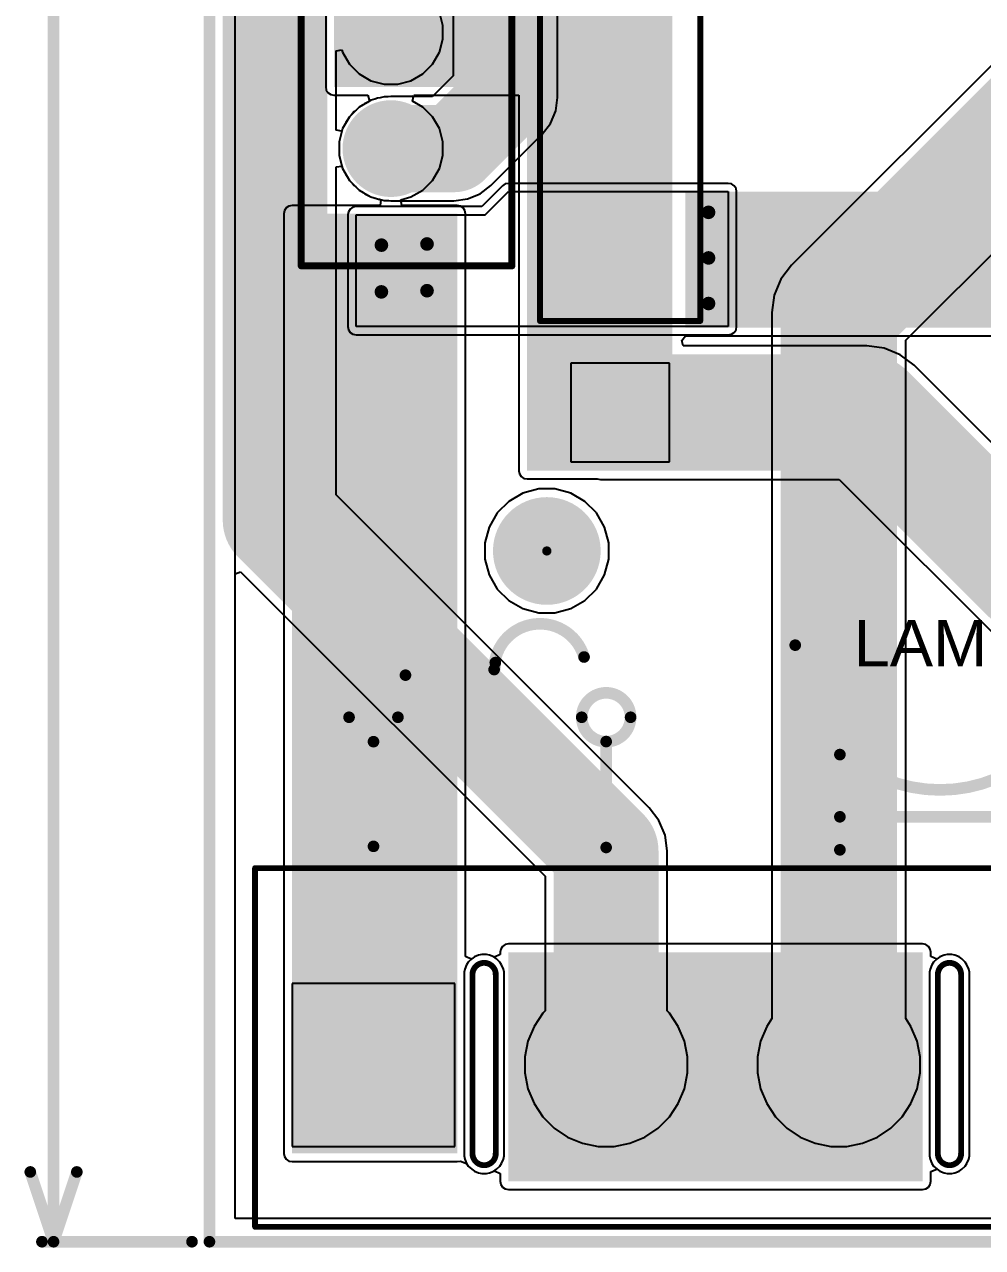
# Model space of a CAD drawing. Header units: millimetres. Extents: x -0.16 to 4.85, y -0.01 to 3.83.
# Drawn here: x -0.159 to 0.665, y -0.005 to 1.047 of the extents above; entities that cross this region are included whole.
import ezdxf

# ---------------------------------------------------------------- set-up
doc = ezdxf.new("R2010")
doc.units = ezdxf.units.MM
doc.header["$MEASUREMENT"] = 0
for name, color, linetype in [('BottomLayer', 5, 'Continuous'), ('BottomSolder', 6, 'Continuous'), ('Mechanical1', 6, 'Continuous'), ('Mechanical2', 216, 'Continuous'), ('MultiLayer', 9, 'Continuous'), ('PadHoleLayer', 156, 'Continuous'), ('TopLayer', 1, 'Continuous'), ('TopOverlay', 2, 'Continuous'), ('TopSolder', 216, 'Continuous'), ('ViaHoleLayer', 16, 'Continuous')]:
    doc.layers.add(name, color=color, linetype=linetype)
doc.styles.add('Arial', font='arial.ttf', dxfattribs={"height": 0.2})

# ---------------------------------------------------------------- blocks, each defined once
blk = doc.blocks.new('TH390R_23')
at = {"layer": 'BottomLayer'}
blk.add_hatch(color=5, dxfattribs=at).paths.add_polyline_path([(-0.2913, 0.0354), (-0.2205, 0.0354), (-0.2205, -0.0354), (-0.2913, -0.0354)])
h = blk.add_hatch(color=5, dxfattribs=at)
edge = h.paths.add_edge_path()
edge.add_arc((0.2559, 0), 0.0354, 0, 360)
at = {"layer": 'BottomSolder'}
blk.add_hatch(color=6, dxfattribs=at).paths.add_polyline_path([(-0.2953, 0.0394), (-0.2165, 0.0394), (-0.2165, -0.0394), (-0.2953, -0.0394)])
h = blk.add_hatch(color=6, dxfattribs=at)
edge = h.paths.add_edge_path()
edge.add_arc((0.2559, 0), 0.0394, 0, 360)
at = {"layer": 'MultiLayer'}
blk.add_hatch(color=9, dxfattribs=at).paths.add_polyline_path([(-0.2913, 0.0354), (-0.2205, 0.0354), (-0.2205, -0.0354), (-0.2913, -0.0354)])
h = blk.add_hatch(color=9, dxfattribs=at)
edge = h.paths.add_edge_path()
edge.add_arc((0.2559, 0), 0.0354, 0, 360)
at = {"layer": 'PadHoleLayer'}
h = blk.add_hatch(color=156, dxfattribs=at)
edge = h.paths.add_edge_path()
edge.add_arc((-0.2559, 0), 0.0181, 0, 360)
h = blk.add_hatch(color=156, dxfattribs=at)
edge = h.paths.add_edge_path()
edge.add_arc((0.2559, 0), 0.0181, 0, 360)
at = {"layer": 'TopLayer'}
blk.add_hatch(color=1, dxfattribs=at).paths.add_polyline_path([(-0.2913, 0.0354), (-0.2205, 0.0354), (-0.2205, -0.0354), (-0.2913, -0.0354)])
h = blk.add_hatch(color=1, dxfattribs=at)
edge = h.paths.add_edge_path()
edge.add_arc((0.2559, 0), 0.0354, 0, 360)
at = {"layer": 'TopSolder'}
blk.add_hatch(color=216, dxfattribs=at).paths.add_polyline_path([(-0.2953, 0.0394), (-0.2165, 0.0394), (-0.2165, -0.0394), (-0.2953, -0.0394)])
h = blk.add_hatch(color=216, dxfattribs=at)
edge = h.paths.add_edge_path()
edge.add_arc((0.2559, 0), 0.0394, 0, 360)
at = {"layer": 'TopOverlay', "const_width": 0.005}
for points in [[(-0.1772, 0.0689), (-0.1772, -0.0689)], [(-0.1772, 0.0689), (0.1772, 0.0689)], [(0.1772, 0.0689), (0.1772, -0.0689)], [(-0.1772, -0.0689), (0.1772, -0.0689)]]:
    blk.add_lwpolyline(points, dxfattribs=at)
at = {"layer": 'TopOverlay', "const_width": 0.0025}
for points in [[(-0.1784, 0.0689, 1), (-0.1759, 0.0689, 1)], [(-0.1784, 0.0689, 1), (-0.1759, 0.0689, 1)], [(0.1759, 0.0689, 1), (0.1784, 0.0689, 1)], [(0.1759, 0.0689, 1), (0.1784, 0.0689, 1)], [(-0.1784, -0.0689, 1), (-0.1759, -0.0689, 1)], [(-0.1784, -0.0689, 1), (-0.1759, -0.0689, 1)], [(0.1759, -0.0689, 1), (0.1784, -0.0689, 1)], [(0.1759, -0.0689, 1), (0.1784, -0.0689, 1)]]:
    blk.add_lwpolyline(points, format="xyb", close=True, dxfattribs=at)
blk = doc.blocks.new('TO_220_77')
at = {"layer": 'BottomLayer'}
blk.add_hatch(color=5, dxfattribs=at).paths.add_polyline_path([(-0.1376, 0.0376), (-0.0624, 0.0376), (-0.0624, -0.0376), (-0.1376, -0.0376)])
h = blk.add_hatch(color=5, dxfattribs=at)
edge = h.paths.add_edge_path()
edge.add_arc((0, 0), 0.0376, 0, 360)
h = blk.add_hatch(color=5, dxfattribs=at)
edge = h.paths.add_edge_path()
edge.add_arc((0.1, 0), 0.0376, 0, 360)
at = {"layer": 'BottomSolder'}
blk.add_hatch(color=6, dxfattribs=at).paths.add_polyline_path([(-0.1416, 0.0416), (-0.0584, 0.0416), (-0.0584, -0.0416), (-0.1416, -0.0416)])
h = blk.add_hatch(color=6, dxfattribs=at)
edge = h.paths.add_edge_path()
edge.add_arc((0, 0), 0.0416, 0, 360)
h = blk.add_hatch(color=6, dxfattribs=at)
edge = h.paths.add_edge_path()
edge.add_arc((0.1, 0), 0.0416, 0, 360)
at = {"layer": 'MultiLayer'}
blk.add_hatch(color=9, dxfattribs=at).paths.add_polyline_path([(-0.1376, 0.0376), (-0.0624, 0.0376), (-0.0624, -0.0376), (-0.1376, -0.0376)])
h = blk.add_hatch(color=9, dxfattribs=at)
edge = h.paths.add_edge_path()
edge.add_arc((0, 0), 0.0376, 0, 360)
h = blk.add_hatch(color=9, dxfattribs=at)
edge = h.paths.add_edge_path()
edge.add_arc((0.1, 0), 0.0376, 0, 360)
at = {"layer": 'PadHoleLayer'}
h = blk.add_hatch(color=156, dxfattribs=at)
edge = h.paths.add_edge_path()
edge.add_arc((-0.1, 0), 0.025, 0, 360)
h = blk.add_hatch(color=156, dxfattribs=at)
edge = h.paths.add_edge_path()
edge.add_arc((0, 0), 0.025, 0, 360)
h = blk.add_hatch(color=156, dxfattribs=at)
edge = h.paths.add_edge_path()
edge.add_arc((0.1, 0), 0.025, 0, 360)
at = {"layer": 'TopLayer'}
blk.add_hatch(color=1, dxfattribs=at).paths.add_polyline_path([(-0.1376, 0.0376), (-0.0624, 0.0376), (-0.0624, -0.0376), (-0.1376, -0.0376)])
h = blk.add_hatch(color=1, dxfattribs=at)
edge = h.paths.add_edge_path()
edge.add_arc((0, 0), 0.0376, 0, 360)
h = blk.add_hatch(color=1, dxfattribs=at)
edge = h.paths.add_edge_path()
edge.add_arc((0.1, 0), 0.0376, 0, 360)
at = {"layer": 'TopSolder'}
blk.add_hatch(color=216, dxfattribs=at).paths.add_polyline_path([(-0.1416, 0.0416), (-0.0584, 0.0416), (-0.0584, -0.0416), (-0.1416, -0.0416)])
h = blk.add_hatch(color=216, dxfattribs=at)
edge = h.paths.add_edge_path()
edge.add_arc((0, 0), 0.0416, 0, 360)
h = blk.add_hatch(color=216, dxfattribs=at)
edge = h.paths.add_edge_path()
edge.add_arc((0.1, 0), 0.0416, 0, 360)
at = {"layer": 'TopOverlay'}
for points, const_width in [([(0.2008, 0.104), (-0.205, 0.104)], 0.006), ([(-0.205, -0.0771), (-0.205, 0.104)], 0.006), ([(0.2008, -0.0771), (0.2008, 0.104)], 0.006), ([(0.2008, -0.0771), (-0.205, -0.0771)], 0.006), ([(-0.11, -0.095), (-0.105, -0.09)], 0.0197), ([(-0.1, -0.095), (-0.105, -0.09)], 0.0197), ([(-0.1, -0.095), (-0.11, -0.095)], 0.0197)]:
    blk.add_lwpolyline(points, dxfattribs=dict(at, const_width=const_width))
for points, const_width in [([(-0.2065, 0.104, 1), (-0.2035, 0.104, 1)], 0.003), ([(-0.2065, 0.104, 1), (-0.2035, 0.104, 1)], 0.003), ([(0.1993, 0.104, 1), (0.2023, 0.104, 1)], 0.003), ([(0.1993, 0.104, 1), (0.2023, 0.104, 1)], 0.003), ([(-0.2065, -0.0771, 1), (-0.2035, -0.0771, 1)], 0.003), ([(-0.2065, -0.0771, 1), (-0.2035, -0.0771, 1)], 0.003), ([(-0.1099, -0.09, 1), (-0.1001, -0.09, 1)], 0.00984), ([(-0.1099, -0.09, 1), (-0.1001, -0.09, 1)], 0.00984), ([(0.1993, -0.0771, 1), (0.2023, -0.0771, 1)], 0.003), ([(0.1993, -0.0771, 1), (0.2023, -0.0771, 1)], 0.003), ([(-0.1149, -0.095, 1), (-0.1051, -0.095, 1)], 0.00984), ([(-0.1149, -0.095, 1), (-0.1051, -0.095, 1)], 0.00984), ([(-0.1049, -0.095, 1), (-0.0951, -0.095, 1)], 0.00984), ([(-0.1049, -0.095, 1), (-0.0951, -0.095, 1)], 0.00984)]:
    blk.add_lwpolyline(points, format="xyb", close=True, dxfattribs=dict(at, const_width=const_width))
blk = doc.blocks.new('DB2EVC_5_08_8P_GN_98')
at = {"layer": 'BottomLayer'}
blk.add_hatch(color=5, dxfattribs=at).paths.add_polyline_path([(-0.637, 0.063), (-0.637, -0.063), (-0.763, -0.063), (-0.763, 0.063)])
h = blk.add_hatch(color=5, dxfattribs=at)
edge = h.paths.add_edge_path()
edge.add_arc((-0.5, 0), 0.063, 0, 360)
h = blk.add_hatch(color=5, dxfattribs=at)
edge = h.paths.add_edge_path()
edge.add_arc((-0.3, 0), 0.063, 0, 360)
h = blk.add_hatch(color=5, dxfattribs=at)
edge = h.paths.add_edge_path()
edge.add_arc((-0.1, 0), 0.063, 0, 360)
h = blk.add_hatch(color=5, dxfattribs=at)
edge = h.paths.add_edge_path()
edge.add_arc((0.1, 0), 0.063, 0, 360)
h = blk.add_hatch(color=5, dxfattribs=at)
edge = h.paths.add_edge_path()
edge.add_arc((0.3, 0), 0.063, 0, 360)
h = blk.add_hatch(color=5, dxfattribs=at)
edge = h.paths.add_edge_path()
edge.add_arc((0.5, 0), 0.063, 0, 360)
h = blk.add_hatch(color=5, dxfattribs=at)
edge = h.paths.add_edge_path()
edge.add_arc((0.7, 0), 0.063, 0, 360)
at = {"layer": 'BottomSolder'}
blk.add_hatch(color=6, dxfattribs=at).paths.add_polyline_path([(-0.633, 0.067), (-0.633, -0.067), (-0.767, -0.067), (-0.767, 0.067)])
h = blk.add_hatch(color=6, dxfattribs=at)
edge = h.paths.add_edge_path()
edge.add_arc((-0.5, 0), 0.067, 0, 360)
h = blk.add_hatch(color=6, dxfattribs=at)
edge = h.paths.add_edge_path()
edge.add_arc((-0.3, 0), 0.067, 0, 360)
h = blk.add_hatch(color=6, dxfattribs=at)
edge = h.paths.add_edge_path()
edge.add_arc((-0.1, 0), 0.067, 0, 360)
h = blk.add_hatch(color=6, dxfattribs=at)
edge = h.paths.add_edge_path()
edge.add_arc((0.1, 0), 0.067, 0, 360)
h = blk.add_hatch(color=6, dxfattribs=at)
edge = h.paths.add_edge_path()
edge.add_arc((0.3, 0), 0.067, 0, 360)
h = blk.add_hatch(color=6, dxfattribs=at)
edge = h.paths.add_edge_path()
edge.add_arc((0.5, 0), 0.067, 0, 360)
h = blk.add_hatch(color=6, dxfattribs=at)
edge = h.paths.add_edge_path()
edge.add_arc((0.7, 0), 0.067, 0, 360)
at = {"layer": 'MultiLayer'}
blk.add_hatch(color=9, dxfattribs=at).paths.add_polyline_path([(-0.637, 0.063), (-0.637, -0.063), (-0.763, -0.063), (-0.763, 0.063)])
h = blk.add_hatch(color=9, dxfattribs=at)
edge = h.paths.add_edge_path()
edge.add_arc((-0.5, 0), 0.063, 0, 360)
h = blk.add_hatch(color=9, dxfattribs=at)
edge = h.paths.add_edge_path()
edge.add_arc((-0.3, 0), 0.063, 0, 360)
h = blk.add_hatch(color=9, dxfattribs=at)
edge = h.paths.add_edge_path()
edge.add_arc((-0.1, 0), 0.063, 0, 360)
h = blk.add_hatch(color=9, dxfattribs=at)
edge = h.paths.add_edge_path()
edge.add_arc((0.1, 0), 0.063, 0, 360)
h = blk.add_hatch(color=9, dxfattribs=at)
edge = h.paths.add_edge_path()
edge.add_arc((0.3, 0), 0.063, 0, 360)
h = blk.add_hatch(color=9, dxfattribs=at)
edge = h.paths.add_edge_path()
edge.add_arc((0.5, 0), 0.063, 0, 360)
h = blk.add_hatch(color=9, dxfattribs=at)
edge = h.paths.add_edge_path()
edge.add_arc((0.7, 0), 0.063, 0, 360)
at = {"layer": 'PadHoleLayer'}
h = blk.add_hatch(color=156, dxfattribs=at)
edge = h.paths.add_edge_path()
edge.add_arc((-0.7, 0), 0.0335, 0, 360)
h = blk.add_hatch(color=156, dxfattribs=at)
edge = h.paths.add_edge_path()
edge.add_arc((-0.5, 0), 0.0335, 0, 360)
h = blk.add_hatch(color=156, dxfattribs=at)
edge = h.paths.add_edge_path()
edge.add_arc((-0.3, 0), 0.0335, 0, 360)
h = blk.add_hatch(color=156, dxfattribs=at)
edge = h.paths.add_edge_path()
edge.add_arc((-0.1, 0), 0.0335, 0, 360)
h = blk.add_hatch(color=156, dxfattribs=at)
edge = h.paths.add_edge_path()
edge.add_arc((0.1, 0), 0.0335, 0, 360)
h = blk.add_hatch(color=156, dxfattribs=at)
edge = h.paths.add_edge_path()
edge.add_arc((0.3, 0), 0.0335, 0, 360)
h = blk.add_hatch(color=156, dxfattribs=at)
edge = h.paths.add_edge_path()
edge.add_arc((0.5, 0), 0.0335, 0, 360)
h = blk.add_hatch(color=156, dxfattribs=at)
edge = h.paths.add_edge_path()
edge.add_arc((0.7, 0), 0.0335, 0, 360)
at = {"layer": 'TopLayer'}
blk.add_hatch(color=1, dxfattribs=at).paths.add_polyline_path([(-0.637, 0.063), (-0.637, -0.063), (-0.763, -0.063), (-0.763, 0.063)])
h = blk.add_hatch(color=1, dxfattribs=at)
edge = h.paths.add_edge_path()
edge.add_arc((-0.5, 0), 0.063, 0, 360)
h = blk.add_hatch(color=1, dxfattribs=at)
edge = h.paths.add_edge_path()
edge.add_arc((-0.3, 0), 0.063, 0, 360)
h = blk.add_hatch(color=1, dxfattribs=at)
edge = h.paths.add_edge_path()
edge.add_arc((-0.1, 0), 0.063, 0, 360)
h = blk.add_hatch(color=1, dxfattribs=at)
edge = h.paths.add_edge_path()
edge.add_arc((0.1, 0), 0.063, 0, 360)
h = blk.add_hatch(color=1, dxfattribs=at)
edge = h.paths.add_edge_path()
edge.add_arc((0.3, 0), 0.063, 0, 360)
h = blk.add_hatch(color=1, dxfattribs=at)
edge = h.paths.add_edge_path()
edge.add_arc((0.5, 0), 0.063, 0, 360)
h = blk.add_hatch(color=1, dxfattribs=at)
edge = h.paths.add_edge_path()
edge.add_arc((0.7, 0), 0.063, 0, 360)
at = {"layer": 'TopSolder'}
blk.add_hatch(color=216, dxfattribs=at).paths.add_polyline_path([(-0.633, 0.067), (-0.633, -0.067), (-0.767, -0.067), (-0.767, 0.067)])
h = blk.add_hatch(color=216, dxfattribs=at)
edge = h.paths.add_edge_path()
edge.add_arc((-0.5, 0), 0.067, 0, 360)
h = blk.add_hatch(color=216, dxfattribs=at)
edge = h.paths.add_edge_path()
edge.add_arc((-0.3, 0), 0.067, 0, 360)
h = blk.add_hatch(color=216, dxfattribs=at)
edge = h.paths.add_edge_path()
edge.add_arc((-0.1, 0), 0.067, 0, 360)
h = blk.add_hatch(color=216, dxfattribs=at)
edge = h.paths.add_edge_path()
edge.add_arc((0.1, 0), 0.067, 0, 360)
h = blk.add_hatch(color=216, dxfattribs=at)
edge = h.paths.add_edge_path()
edge.add_arc((0.3, 0), 0.067, 0, 360)
h = blk.add_hatch(color=216, dxfattribs=at)
edge = h.paths.add_edge_path()
edge.add_arc((0.5, 0), 0.067, 0, 360)
h = blk.add_hatch(color=216, dxfattribs=at)
edge = h.paths.add_edge_path()
edge.add_arc((0.7, 0), 0.067, 0, 360)
at = {"layer": 'TopOverlay', "const_width": 0.005}
for points in [[(-0.8018, 0.1693), (0.801, 0.1693)], [(-0.8018, -0.1392), (-0.8018, 0.1693)], [(0.801, -0.1392), (0.801, 0.1693)], [(-0.8018, -0.1392), (0.801, -0.1392)]]:
    blk.add_lwpolyline(points, dxfattribs=at)
at = {"layer": 'TopOverlay', "const_width": 0.0025}
for points in [[(-0.803, 0.1693, 1), (-0.8005, 0.1693, 1)], [(-0.803, 0.1693, 1), (-0.8005, 0.1693, 1)], [(0.7997, 0.1693, 1), (0.8023, 0.1693, 1)], [(0.7997, 0.1693, 1), (0.8023, 0.1693, 1)], [(-0.803, -0.1392, 1), (-0.8005, -0.1392, 1)], [(-0.803, -0.1392, 1), (-0.8005, -0.1392, 1)], [(0.7997, -0.1392, 1), (0.8023, -0.1392, 1)], [(0.7997, -0.1392, 1), (0.8023, -0.1392, 1)]]:
    blk.add_lwpolyline(points, format="xyb", close=True, dxfattribs=at)

msp = doc.modelspace()

# ---------------------------------------------------------------- hatches: boundary and pattern name
at = {"layer": 'BottomLayer'}
h = msp.add_hatch(color=5, dxfattribs=at)
edge = h.paths.add_edge_path()
edge.add_arc((0.429, 0.8852), 0.0118, 0, 360)
h = msp.add_hatch(color=5, dxfattribs=at)
edge = h.paths.add_edge_path()
edge.add_arc((0.1478, 0.857), 0.0118, 0, 360)
h = msp.add_hatch(color=5, dxfattribs=at)
edge = h.paths.add_edge_path()
edge.add_arc((0.187, 0.858), 0.0118, 0, 360)
h = msp.add_hatch(color=5, dxfattribs=at)
edge = h.paths.add_edge_path()
edge.add_arc((0.429, 0.846), 0.0118, 0, 360)
h = msp.add_hatch(color=5, dxfattribs=at)
edge = h.paths.add_edge_path()
edge.add_arc((0.1478, 0.8168), 0.0118, 0, 360)
h = msp.add_hatch(color=5, dxfattribs=at)
edge = h.paths.add_edge_path()
edge.add_arc((0.187, 0.8178), 0.0118, 0, 360)
h = msp.add_hatch(color=5, dxfattribs=at)
edge = h.paths.add_edge_path()
edge.add_arc((0.429, 0.8068), 0.0118, 0, 360)
at = {"layer": 'BottomSolder'}
h = msp.add_hatch(color=6, dxfattribs=at)
edge = h.paths.add_edge_path()
edge.add_arc((0.429, 0.8852), 0.0158, 0, 360)
h = msp.add_hatch(color=6, dxfattribs=at)
edge = h.paths.add_edge_path()
edge.add_arc((0.187, 0.858), 0.0158, 0, 360)
h = msp.add_hatch(color=6, dxfattribs=at)
edge = h.paths.add_edge_path()
edge.add_arc((0.1478, 0.857), 0.0158, 0, 360)
h = msp.add_hatch(color=6, dxfattribs=at)
edge = h.paths.add_edge_path()
edge.add_arc((0.429, 0.846), 0.0158, 0, 360)
h = msp.add_hatch(color=6, dxfattribs=at)
edge = h.paths.add_edge_path()
edge.add_arc((0.1478, 0.8168), 0.0158, 0, 360)
h = msp.add_hatch(color=6, dxfattribs=at)
edge = h.paths.add_edge_path()
edge.add_arc((0.187, 0.8178), 0.0158, 0, 360)
h = msp.add_hatch(color=6, dxfattribs=at)
edge = h.paths.add_edge_path()
edge.add_arc((0.429, 0.8068), 0.0158, 0, 360)
h = msp.add_hatch(color=6, dxfattribs=at)
edge = h.paths.add_edge_path()
edge.add_arc((0.29, 0.594), 0.004, 0, 360)
at = {"layer": 'PadHoleLayer'}
h = msp.add_hatch(color=156, dxfattribs=at)
edge = h.paths.add_edge_path()
edge.add_arc((0.29, 0.594), 0.0463, 0, 360)
at = {"layer": 'TopLayer'}
for points in [[(0.107, 0.993), (0.398, 0.993), (0.398, 1.084), (0.107, 1.084)], [(0.273, 1.0379), (0.273, 0.663), (0.398, 0.663), (0.398, 1.0379)], [(0.807, 0.903), (0.409, 0.903), (0.409, 0.786), (0.807, 0.786)], [(0.213, 0.076), (0.213, 0.884), (0.071, 0.884), (0.071, 0.076)], [(0.257, 0.052), (0.613, 0.052), (0.613, 0.249), (0.257, 0.249)]]:
    msp.add_hatch(color=1, dxfattribs=at).paths.add_polyline_path(points)
h = msp.add_hatch(color=1, dxfattribs=at)
edge = h.paths.add_edge_path()
edge.add_arc((0.429, 0.8852), 0.0118, 0, 360)
h = msp.add_hatch(color=1, dxfattribs=at)
edge = h.paths.add_edge_path()
edge.add_arc((0.1478, 0.857), 0.0118, 0, 360)
h = msp.add_hatch(color=1, dxfattribs=at)
edge = h.paths.add_edge_path()
edge.add_arc((0.187, 0.858), 0.0118, 0, 360)
h = msp.add_hatch(color=1, dxfattribs=at)
edge = h.paths.add_edge_path()
edge.add_arc((0.429, 0.846), 0.0118, 0, 360)
h = msp.add_hatch(color=1, dxfattribs=at)
edge = h.paths.add_edge_path()
edge.add_arc((0.1478, 0.8168), 0.0118, 0, 360)
h = msp.add_hatch(color=1, dxfattribs=at)
edge = h.paths.add_edge_path()
edge.add_arc((0.187, 0.8178), 0.0118, 0, 360)
h = msp.add_hatch(color=1, dxfattribs=at)
edge = h.paths.add_edge_path()
edge.add_arc((0.429, 0.8068), 0.0118, 0, 360)
at = {"layer": 'TopSolder'}
h = msp.add_hatch(color=216, dxfattribs=at)
edge = h.paths.add_edge_path()
edge.add_arc((0.429, 0.8852), 0.0158, 0, 360)
h = msp.add_hatch(color=216, dxfattribs=at)
edge = h.paths.add_edge_path()
edge.add_arc((0.187, 0.858), 0.0158, 0, 360)
h = msp.add_hatch(color=216, dxfattribs=at)
edge = h.paths.add_edge_path()
edge.add_arc((0.1478, 0.857), 0.0158, 0, 360)
h = msp.add_hatch(color=216, dxfattribs=at)
edge = h.paths.add_edge_path()
edge.add_arc((0.429, 0.846), 0.0158, 0, 360)
h = msp.add_hatch(color=216, dxfattribs=at)
edge = h.paths.add_edge_path()
edge.add_arc((0.1478, 0.8168), 0.0158, 0, 360)
h = msp.add_hatch(color=216, dxfattribs=at)
edge = h.paths.add_edge_path()
edge.add_arc((0.187, 0.8178), 0.0158, 0, 360)
h = msp.add_hatch(color=216, dxfattribs=at)
edge = h.paths.add_edge_path()
edge.add_arc((0.429, 0.8068), 0.0158, 0, 360)
h = msp.add_hatch(color=216, dxfattribs=at)
edge = h.paths.add_edge_path()
edge.add_arc((0.29, 0.594), 0.004, 0, 360)
at = {"layer": 'ViaHoleLayer'}
h = msp.add_hatch(color=16, dxfattribs=at)
edge = h.paths.add_edge_path()
edge.add_arc((0.429, 0.8852), 0.00591, 0, 360)
h = msp.add_hatch(color=16, dxfattribs=at)
edge = h.paths.add_edge_path()
edge.add_arc((0.1478, 0.857), 0.00591, 0, 360)
h = msp.add_hatch(color=16, dxfattribs=at)
edge = h.paths.add_edge_path()
edge.add_arc((0.187, 0.858), 0.00591, 0, 360)
h = msp.add_hatch(color=16, dxfattribs=at)
edge = h.paths.add_edge_path()
edge.add_arc((0.429, 0.846), 0.00591, 0, 360)
h = msp.add_hatch(color=16, dxfattribs=at)
edge = h.paths.add_edge_path()
edge.add_arc((0.1478, 0.8168), 0.00591, 0, 360)
h = msp.add_hatch(color=16, dxfattribs=at)
edge = h.paths.add_edge_path()
edge.add_arc((0.187, 0.8178), 0.00591, 0, 360)
h = msp.add_hatch(color=16, dxfattribs=at)
edge = h.paths.add_edge_path()
edge.add_arc((0.429, 0.8068), 0.00591, 0, 360)

# ---------------------------------------------------------------- linework, layer by layer
at = {"layer": 'BottomLayer'}
for p, q in [((0.2094, 1.444), (0.2094, 1.0026)), ((0.2991, 0.984), (0.2991, 1.1935)), ((0.2006, 1.0459), (0.1976, 1.0572)), ((0.2006, 1.0341), (0.2006, 1.0459)), ((0.1976, 1.0228), (0.2006, 1.0341)), ((0.6923, 1.0317), (0.5003, 0.8397)), ((0.1089, 1.0242), (0.1139, 1.0249)), ((0.1089, 0.9558), (0.1089, 1.0242)), ((0.1139, 1.0249), (0.1144, 1.0228)), ((0.1144, 1.0228), (0.1203, 1.0126)), ((0.1917, 1.0126), (0.1976, 1.0228)), ((0.1203, 1.0126), (0.1286, 1.0043)), ((0.1834, 1.0043), (0.1917, 1.0126)), ((0.1286, 1.0043), (0.1388, 0.9984)), ((0.1732, 0.9984), (0.1834, 1.0043)), ((0.2094, 1.0026), (0.1917, 0.9849)), ((0.1388, 0.9984), (0.1501, 0.9954)), ((0.1501, 0.9954), (0.1619, 0.9954)), ((0.1619, 0.9954), (0.1732, 0.9984)), ((0.1336, 0.9789), (0.1316, 0.9774)), ((0.1358, 0.9798), (0.1336, 0.9789)), ((0.1388, 0.9816), (0.1358, 0.9798)), ((0.1421, 0.9824), (0.1388, 0.9816)), ((0.1444, 0.9834), (0.1421, 0.9824)), ((0.1468, 0.9837), (0.1444, 0.9834)), ((0.1501, 0.9846), (0.1468, 0.9837)), ((0.1535, 0.9846), (0.1501, 0.9846)), ((0.156, 0.9849), (0.1535, 0.9846)), ((0.1917, 0.9849), (0.156, 0.9849)), ((0.2976, 0.9724), (0.2991, 0.984)), ((0.1228, 0.9699), (0.1203, 0.9674)), ((0.1243, 0.9718), (0.1228, 0.9699)), ((0.1262, 0.9732), (0.1243, 0.9718)), ((0.1286, 0.9757), (0.1262, 0.9732)), ((0.1316, 0.9774), (0.1286, 0.9757)), ((0.2931, 0.9616), (0.2976, 0.9724)), ((0.1144, 0.9572), (0.1139, 0.9551)), ((0.1162, 0.9603), (0.1144, 0.9572)), ((0.1171, 0.9625), (0.1162, 0.9603)), ((0.1185, 0.9643), (0.1171, 0.9625)), ((0.1203, 0.9674), (0.1185, 0.9643)), ((0.286, 0.9523), (0.2931, 0.9616)), ((0.1139, 0.9551), (0.1089, 0.9558)), ((0.242, 0.9083), (0.286, 0.9523)), ((0.5985, 0.7752), (0.7568, 0.9335)), ((0.1089, 0.9242), (0.1139, 0.9249)), ((0.1089, 0.6423), (0.1089, 0.9242)), ((0.1139, 0.9249), (0.1144, 0.9228)), ((0.1144, 0.9228), (0.1163, 0.9195)), ((0.1163, 0.9195), (0.1171, 0.9176)), ((0.1171, 0.9176), (0.1184, 0.916)), ((0.1184, 0.916), (0.1203, 0.9126)), ((0.1203, 0.9126), (0.1231, 0.9099)), ((0.1231, 0.9099), (0.1243, 0.9083)), ((0.1243, 0.9083), (0.1258, 0.9071)), ((0.1258, 0.9071), (0.1286, 0.9043)), ((0.2327, 0.9012), (0.242, 0.9083)), ((0.252, 0.908), (0.234, 0.8901)), ((0.2543, 0.9096), (0.252, 0.908)), ((0.257, 0.9101), (0.2543, 0.9096)), ((0.446, 0.9101), (0.257, 0.9101)), ((0.4487, 0.9096), (0.446, 0.9101)), ((0.451, 0.908), (0.4487, 0.9096)), ((0.4526, 0.9057), (0.451, 0.908)), ((0.4531, 0.903), (0.4526, 0.9057)), ((0.1286, 0.9043), (0.132, 0.9023)), ((0.132, 0.9023), (0.1336, 0.9012)), ((0.1336, 0.9012), (0.1353, 0.9004)), ((0.1353, 0.9004), (0.1388, 0.8984)), ((0.1388, 0.8984), (0.1426, 0.8974)), ((0.1426, 0.8974), (0.1444, 0.8967)), ((0.1444, 0.8967), (0.1463, 0.8964)), ((0.1463, 0.8964), (0.1501, 0.8954)), ((0.1501, 0.8954), (0.1541, 0.8954)), ((0.1541, 0.8954), (0.156, 0.8952)), ((0.156, 0.8952), (0.2102, 0.8952)), ((0.2102, 0.8952), (0.2219, 0.8967)), ((0.2219, 0.8967), (0.2327, 0.9012)), ((0.237, 0.883), (0.257, 0.903)), ((0.257, 0.903), (0.446, 0.903)), ((0.446, 0.903), (0.446, 0.787)), ((0.4531, 0.787), (0.4531, 0.903)), ((0.1194, 0.8857), (0.1189, 0.883)), ((0.121, 0.888), (0.1194, 0.8857)), ((0.1233, 0.8896), (0.121, 0.888)), ((0.126, 0.8901), (0.1233, 0.8896)), ((0.234, 0.8901), (0.126, 0.8901)), ((0.1189, 0.883), (0.1189, 0.787)), ((0.126, 0.787), (0.126, 0.883)), ((0.126, 0.883), (0.237, 0.883)), ((0.5003, 0.8397), (0.4912, 0.8277)), ((0.4912, 0.8277), (0.4855, 0.8139)), ((0.4855, 0.8139), (0.4835, 0.799)), ((0.4835, 0.799), (0.4835, 0.1919)), ((0.1189, 0.787), (0.1194, 0.7843)), ((0.1194, 0.7843), (0.121, 0.782)), ((0.121, 0.782), (0.1233, 0.7804)), ((0.1233, 0.7804), (0.126, 0.7799)), ((0.446, 0.787), (0.126, 0.787)), ((0.126, 0.7799), (0.446, 0.7799)), ((0.446, 0.7799), (0.4487, 0.7804)), ((0.4487, 0.7804), (0.451, 0.782)), ((0.451, 0.782), (0.4526, 0.7843)), ((0.4526, 0.7843), (0.4531, 0.787)), ((0.5985, 0.1919), (0.5985, 0.7752)), ((0.3954, 0.7554), (0.3106, 0.7554)), ((0.3106, 0.7554), (0.3106, 0.6706)), ((0.3954, 0.6706), (0.3954, 0.7554)), ((0.3106, 0.6706), (0.3954, 0.6706)), ((0.3781, 0.3731), (0.1089, 0.6423)), ((0.2694, 0.6436), (0.2573, 0.6366)), ((0.283, 0.6473), (0.2694, 0.6436)), ((0.297, 0.6473), (0.283, 0.6473)), ((0.3106, 0.6436), (0.297, 0.6473)), ((0.3227, 0.6366), (0.3106, 0.6436)), ((0.2573, 0.6366), (0.2474, 0.6267)), ((0.3326, 0.6267), (0.3227, 0.6366)), ((0.2474, 0.6267), (0.2404, 0.6146)), ((0.3396, 0.6146), (0.3326, 0.6267)), ((0.2404, 0.6146), (0.2367, 0.601)), ((0.3433, 0.601), (0.3396, 0.6146)), ((0.2367, 0.601), (0.2367, 0.587)), ((0.3433, 0.587), (0.3433, 0.601)), ((0.2367, 0.587), (0.2404, 0.5734)), ((0.3396, 0.5734), (0.3433, 0.587)), ((0.022, 0.5743), (0.0266, 0.5762)), ((0.022, 0.02), (0.022, 0.5743)), ((0.0266, 0.5762), (0.2886, 0.3143)), ((0.2404, 0.5734), (0.2474, 0.5613)), ((0.3326, 0.5613), (0.3396, 0.5734)), ((0.2474, 0.5613), (0.2573, 0.5514)), ((0.3227, 0.5514), (0.3326, 0.5613)), ((0.2573, 0.5514), (0.2694, 0.5444)), ((0.3106, 0.5444), (0.3227, 0.5514)), ((0.2694, 0.5444), (0.283, 0.5407)), ((0.283, 0.5407), (0.297, 0.5407)), ((0.297, 0.5407), (0.3106, 0.5444)), ((0.3864, 0.3622), (0.3781, 0.3731)), ((0.3917, 0.3496), (0.3864, 0.3622)), ((0.3934, 0.336), (0.3917, 0.3496)), ((0.3934, 0.1985), (0.3934, 0.336)), ((0.2886, 0.3143), (0.2886, 0.1985)), ((0.2254, 0.2433), (0.2225, 0.2405)), ((0.2277, 0.2449), (0.2254, 0.2433)), ((0.2314, 0.2464), (0.2277, 0.2449)), ((0.2341, 0.2469), (0.2314, 0.2464)), ((0.2381, 0.2469), (0.2341, 0.2469)), ((0.2408, 0.2464), (0.2381, 0.2469)), ((0.2445, 0.2449), (0.2408, 0.2464)), ((0.2468, 0.2433), (0.2445, 0.2449)), ((0.2445, 0.2449), (0.2445, 0.2449)), ((0.2496, 0.2405), (0.2468, 0.2433)), ((0.6254, 0.2433), (0.6225, 0.2405)), ((0.6277, 0.2449), (0.6254, 0.2433)), ((0.6314, 0.2464), (0.6277, 0.2449)), ((0.6341, 0.2469), (0.6314, 0.2464)), ((0.6381, 0.2469), (0.6341, 0.2469)), ((0.6408, 0.2464), (0.6381, 0.2469)), ((0.6445, 0.2449), (0.6408, 0.2464)), ((0.6468, 0.2433), (0.6445, 0.2449)), ((0.6445, 0.2449), (0.6445, 0.2449)), ((0.6496, 0.2405), (0.6468, 0.2433)), ((0.2195, 0.2345), (0.2189, 0.2318)), ((0.2189, 0.2318), (0.2189, 0.0738)), ((0.221, 0.2382), (0.2195, 0.2345)), ((0.2225, 0.2405), (0.221, 0.2382)), ((0.2511, 0.2382), (0.2496, 0.2405)), ((0.2527, 0.2345), (0.2511, 0.2382)), ((0.2532, 0.2318), (0.2527, 0.2345)), ((0.2532, 0.0738), (0.2532, 0.2318)), ((0.6195, 0.2345), (0.6189, 0.2318)), ((0.6189, 0.2318), (0.6189, 0.0738)), ((0.621, 0.2382), (0.6195, 0.2345)), ((0.6225, 0.2405), (0.621, 0.2382)), ((0.6511, 0.2382), (0.6496, 0.2405)), ((0.6527, 0.2345), (0.6511, 0.2382)), ((0.6532, 0.2318), (0.6527, 0.2345)), ((0.6532, 0.0738), (0.6532, 0.2318)), ((0.211, 0.222), (0.071, 0.222)), ((0.071, 0.222), (0.071, 0.082)), ((0.211, 0.082), (0.211, 0.222)), ((0.2866, 0.1966), (0.279, 0.1852)), ((0.2886, 0.1985), (0.2866, 0.1966)), ((0.3954, 0.1966), (0.3934, 0.1985)), ((0.403, 0.1852), (0.3954, 0.1966)), ((0.4835, 0.1919), (0.479, 0.1852)), ((0.603, 0.1852), (0.5985, 0.1919)), ((0.279, 0.1852), (0.2737, 0.1724)), ((0.4083, 0.1724), (0.403, 0.1852)), ((0.479, 0.1852), (0.4737, 0.1724)), ((0.6083, 0.1724), (0.603, 0.1852)), ((0.2737, 0.1724), (0.271, 0.1589)), ((0.411, 0.1589), (0.4083, 0.1724)), ((0.4737, 0.1724), (0.471, 0.1589)), ((0.611, 0.1589), (0.6083, 0.1724)), ((0.271, 0.1589), (0.271, 0.1451)), ((0.411, 0.1451), (0.411, 0.1589)), ((0.471, 0.1589), (0.471, 0.1451)), ((0.611, 0.1451), (0.611, 0.1589)), ((0.271, 0.1451), (0.2737, 0.1316)), ((0.4083, 0.1316), (0.411, 0.1451)), ((0.471, 0.1451), (0.4737, 0.1316)), ((0.6083, 0.1316), (0.611, 0.1451)), ((0.2737, 0.1316), (0.279, 0.1188)), ((0.403, 0.1188), (0.4083, 0.1316)), ((0.4737, 0.1316), (0.479, 0.1188)), ((0.603, 0.1188), (0.6083, 0.1316)), ((0.279, 0.1188), (0.2866, 0.1074)), ((0.3954, 0.1074), (0.403, 0.1188)), ((0.479, 0.1188), (0.4866, 0.1074)), ((0.5954, 0.1074), (0.603, 0.1188)), ((0.2866, 0.1074), (0.2964, 0.0976)), ((0.3856, 0.0976), (0.3954, 0.1074)), ((0.4866, 0.1074), (0.4964, 0.0976)), ((0.5856, 0.0976), (0.5954, 0.1074)), ((0.2964, 0.0976), (0.3078, 0.09)), ((0.3742, 0.09), (0.3856, 0.0976)), ((0.4964, 0.0976), (0.5078, 0.09)), ((0.5742, 0.09), (0.5856, 0.0976)), ((0.3078, 0.09), (0.3206, 0.0847)), ((0.3206, 0.0847), (0.3341, 0.082)), ((0.3479, 0.082), (0.3614, 0.0847)), ((0.3614, 0.0847), (0.3742, 0.09)), ((0.5078, 0.09), (0.5206, 0.0847)), ((0.5206, 0.0847), (0.5341, 0.082)), ((0.5479, 0.082), (0.5614, 0.0847)), ((0.5614, 0.0847), (0.5742, 0.09)), ((0.071, 0.082), (0.211, 0.082)), ((0.2189, 0.0738), (0.2195, 0.0711)), ((0.2527, 0.0711), (0.2532, 0.0738)), ((0.3341, 0.082), (0.3479, 0.082)), ((0.5341, 0.082), (0.5479, 0.082)), ((0.6189, 0.0738), (0.6195, 0.0711)), ((0.6527, 0.0711), (0.6532, 0.0738)), ((0.2195, 0.0711), (0.221, 0.0674)), ((0.221, 0.0674), (0.2225, 0.0651)), ((0.2225, 0.0651), (0.2254, 0.0623)), ((0.2468, 0.0623), (0.2496, 0.0651)), ((0.2496, 0.0651), (0.2511, 0.0674)), ((0.2511, 0.0674), (0.2527, 0.0711)), ((0.2511, 0.0674), (0.2511, 0.0674)), ((0.6195, 0.0711), (0.621, 0.0674)), ((0.621, 0.0674), (0.6225, 0.0651)), ((0.6225, 0.0651), (0.6254, 0.0623)), ((0.6468, 0.0623), (0.6496, 0.0651)), ((0.6496, 0.0651), (0.6511, 0.0674)), ((0.6511, 0.0674), (0.6527, 0.0711)), ((0.6511, 0.0674), (0.6511, 0.0674)), ((0.2254, 0.0623), (0.2277, 0.0607)), ((0.2277, 0.0607), (0.2314, 0.0592)), ((0.2314, 0.0592), (0.2341, 0.0587)), ((0.2341, 0.0587), (0.2381, 0.0587)), ((0.2381, 0.0587), (0.2408, 0.0592)), ((0.2408, 0.0592), (0.2445, 0.0607)), ((0.2445, 0.0607), (0.2468, 0.0623)), ((0.6254, 0.0623), (0.6277, 0.0607)), ((0.6277, 0.0607), (0.6314, 0.0592)), ((0.6314, 0.0592), (0.6341, 0.0587)), ((0.6341, 0.0587), (0.6381, 0.0587)), ((0.6381, 0.0587), (0.6408, 0.0592)), ((0.6408, 0.0592), (0.6445, 0.0607)), ((0.6445, 0.0607), (0.6468, 0.0623)), ((4.823, 0.02), (0.022, 0.02))]:
    msp.add_line(p, q, dxfattribs=at)
for points, const_width in [([(0.0564, 0.6206), (0.0564, 2.6353)], 0.09), ([(0.2542, 0.984), (0.2542, 1.444)], 0.075), ([(0.541, 0.799), (0.733, 0.991)], 0.1), ([(0.2102, 0.94), (0.2542, 0.984)], 0.075), ([(0.156, 0.94), (0.2102, 0.94)], 0.075), ([(0.541, 0.152), (0.541, 0.799)], 0.1), ([(0.0564, 0.6206), (0.341, 0.336)], 0.09), ([(0.341, 0.152), (0.341, 0.336)], 0.09)]:
    msp.add_lwpolyline(points, dxfattribs=dict(at, const_width=const_width))
for points, const_width in [([(0.2355, 0.984, 1), (0.273, 0.984, 1)], 0.0375), ([(0.2355, 0.984, 1), (0.273, 0.984, 1)], 0.0375), ([(0.1373, 0.94, 1), (0.1747, 0.94, 1)], 0.0375), ([(0.1915, 0.94, 1), (0.229, 0.94, 1)], 0.0375), ([(0.1915, 0.94, 1), (0.229, 0.94, 1)], 0.0375), ([(0.516, 0.799, 1), (0.566, 0.799, 1)], 0.05), ([(0.516, 0.799, 1), (0.566, 0.799, 1)], 0.05), ([(0.0339, 0.6206, 1), (0.0789, 0.6206, 1)], 0.045), ([(0.0339, 0.6206, 1), (0.0789, 0.6206, 1)], 0.045), ([(0.3185, 0.336, 1), (0.3635, 0.336, 1)], 0.045), ([(0.3185, 0.336, 1), (0.3635, 0.336, 1)], 0.045), ([(0.516, 0.152, 1), (0.566, 0.152, 1)], 0.05), ([(0.3185, 0.152, 1), (0.3635, 0.152, 1)], 0.045)]:
    msp.add_lwpolyline(points, format="xyb", close=True, dxfattribs=dict(at, const_width=const_width))
at = {"layer": 'Mechanical1', "const_width": 0.01}
for points in [[(-0.134, 0), (-0.134, 1.5288)], [(-0.154, 0.06), (-0.134, 0)], [(-0.134, 0), (-0.114, 0.06)], [(-0.144, 0), (-0.015, 0)]]:
    msp.add_lwpolyline(points, dxfattribs=at)
at = {"layer": 'Mechanical1', "const_width": 0.005}
for points in [[(-0.1565, 0.06, 1), (-0.1515, 0.06, 1)], [(-0.1165, 0.06, 1), (-0.1115, 0.06, 1)], [(-0.1465, 0, 1), (-0.1415, 0, 1)], [(-0.1365, 0, 1), (-0.1315, 0, 1)], [(-0.1365, 0, 1), (-0.1315, 0, 1)], [(-0.1365, 0, 1), (-0.1315, 0, 1)], [(-0.0175, 0, 1), (-0.0125, 0, 1)]]:
    msp.add_lwpolyline(points, format="xyb", close=True, dxfattribs=at)
at = {"layer": 'Mechanical2'}
for points, const_width in [([(0, 0), (0, 3.6614)], 0.01), ([(0.2261, 0.0758), (0.2261, 0.2298)], 0.005), ([(0.2461, 0.0758), (0.2461, 0.2298)], 0.005), ([(0.6261, 0.0758), (0.6261, 0.2298)], 0.005), ([(0.6461, 0.0758), (0.6461, 0.2298)], 0.005), ([(0, 0), (4.8425, 0)], 0.01)]:
    msp.add_lwpolyline(points, dxfattribs=dict(at, const_width=const_width))
at = {"layer": 'Mechanical2', "const_width": 0.005}
for points in [[(0.2261, 0.2298, -0.414214), (0.2361, 0.2398)], [(0.2361, 0.2398, -0.414214), (0.2461, 0.2298)], [(0.6261, 0.2298, -0.414214), (0.6361, 0.2398)], [(0.6361, 0.2398, -0.414214), (0.6461, 0.2298)], [(0.2361, 0.0658, -0.414214), (0.2261, 0.0758)], [(0.2461, 0.0758, -0.414214), (0.2361, 0.0658)], [(0.6361, 0.0658, -0.414214), (0.6261, 0.0758)], [(0.6461, 0.0758, -0.414214), (0.6361, 0.0658)]]:
    msp.add_lwpolyline(points, format="xyb", dxfattribs=at)
at = {"layer": 'Mechanical2'}
for points, const_width in [([(0.2348, 0.2398, 1), (0.2373, 0.2398, 1)], 0.0025), ([(0.2348, 0.2398, 1), (0.2373, 0.2398, 1)], 0.0025), ([(0.6348, 0.2398, 1), (0.6373, 0.2398, 1)], 0.0025), ([(0.6348, 0.2398, 1), (0.6373, 0.2398, 1)], 0.0025), ([(0.2248, 0.2298, 1), (0.2273, 0.2298, 1)], 0.0025), ([(0.2248, 0.2298, 1), (0.2273, 0.2298, 1)], 0.0025), ([(0.2448, 0.2298, 1), (0.2473, 0.2298, 1)], 0.0025), ([(0.2448, 0.2298, 1), (0.2473, 0.2298, 1)], 0.0025), ([(0.6248, 0.2298, 1), (0.6273, 0.2298, 1)], 0.0025), ([(0.6248, 0.2298, 1), (0.6273, 0.2298, 1)], 0.0025), ([(0.6448, 0.2298, 1), (0.6473, 0.2298, 1)], 0.0025), ([(0.6448, 0.2298, 1), (0.6473, 0.2298, 1)], 0.0025), ([(0.2248, 0.0758, 1), (0.2273, 0.0758, 1)], 0.0025), ([(0.2248, 0.0758, 1), (0.2273, 0.0758, 1)], 0.0025), ([(0.2448, 0.0758, 1), (0.2473, 0.0758, 1)], 0.0025), ([(0.2448, 0.0758, 1), (0.2473, 0.0758, 1)], 0.0025), ([(0.6248, 0.0758, 1), (0.6273, 0.0758, 1)], 0.0025), ([(0.6248, 0.0758, 1), (0.6273, 0.0758, 1)], 0.0025), ([(0.6448, 0.0758, 1), (0.6473, 0.0758, 1)], 0.0025), ([(0.6448, 0.0758, 1), (0.6473, 0.0758, 1)], 0.0025), ([(0.2348, 0.0658, 1), (0.2373, 0.0658, 1)], 0.0025), ([(0.2348, 0.0658, 1), (0.2373, 0.0658, 1)], 0.0025), ([(0.6348, 0.0658, 1), (0.6373, 0.0658, 1)], 0.0025), ([(0.6348, 0.0658, 1), (0.6373, 0.0658, 1)], 0.0025), ([(-0.0025, 0, 1), (0.0025, 0, 1)], 0.005), ([(-0.0025, 0, 1), (0.0025, 0, 1)], 0.005)]:
    msp.add_lwpolyline(points, format="xyb", close=True, dxfattribs=dict(at, const_width=const_width))
at = {"layer": 'MultiLayer'}
for p, q in [((0.2276, 0.2355), (0.2261, 0.2318)), ((0.2261, 0.2318), (0.2261, 0.2298)), ((0.2304, 0.2383), (0.2276, 0.2355)), ((0.2341, 0.2398), (0.2304, 0.2383)), ((0.2361, 0.2398), (0.2341, 0.2398)), ((0.2381, 0.2398), (0.2361, 0.2398)), ((0.2417, 0.2383), (0.2381, 0.2398)), ((0.2445, 0.2355), (0.2417, 0.2383)), ((0.2461, 0.2318), (0.2445, 0.2355)), ((0.2461, 0.2298), (0.2461, 0.2318)), ((0.6276, 0.2355), (0.6261, 0.2318)), ((0.6261, 0.2318), (0.6261, 0.2298)), ((0.6304, 0.2383), (0.6276, 0.2355)), ((0.6341, 0.2398), (0.6304, 0.2383)), ((0.6361, 0.2398), (0.6341, 0.2398)), ((0.6381, 0.2398), (0.6361, 0.2398)), ((0.6417, 0.2383), (0.6381, 0.2398)), ((0.6445, 0.2355), (0.6417, 0.2383)), ((0.6461, 0.2318), (0.6445, 0.2355)), ((0.6461, 0.2298), (0.6461, 0.2318)), ((0.2261, 0.2298), (0.2261, 0.0758)), ((0.2261, 0.2298), (0.2261, 0.2298)), ((0.2461, 0.0758), (0.2461, 0.2298)), ((0.6261, 0.2298), (0.6261, 0.0758)), ((0.6261, 0.2298), (0.6261, 0.2298)), ((0.6461, 0.0758), (0.6461, 0.2298)), ((0.2261, 0.0758), (0.2261, 0.0738)), ((0.2261, 0.0738), (0.2276, 0.0701)), ((0.2445, 0.0701), (0.2461, 0.0738)), ((0.2461, 0.0738), (0.2461, 0.0758)), ((0.2461, 0.0758), (0.2461, 0.0758)), ((0.6261, 0.0758), (0.6261, 0.0738)), ((0.6261, 0.0738), (0.6276, 0.0701)), ((0.6445, 0.0701), (0.6461, 0.0738)), ((0.6461, 0.0738), (0.6461, 0.0758)), ((0.6461, 0.0758), (0.6461, 0.0758)), ((0.2276, 0.0701), (0.2304, 0.0673)), ((0.2304, 0.0673), (0.2341, 0.0658)), ((0.2341, 0.0658), (0.2361, 0.0658)), ((0.2361, 0.0658), (0.2381, 0.0658)), ((0.2381, 0.0658), (0.2417, 0.0673)), ((0.2417, 0.0673), (0.2445, 0.0701)), ((0.6276, 0.0701), (0.6304, 0.0673)), ((0.6304, 0.0673), (0.6341, 0.0658)), ((0.6341, 0.0658), (0.6361, 0.0658)), ((0.6361, 0.0658), (0.6381, 0.0658)), ((0.6381, 0.0658), (0.6417, 0.0673)), ((0.6417, 0.0673), (0.6445, 0.0701))]:
    msp.add_line(p, q, dxfattribs=at)
at = {"layer": 'TopLayer'}
for p, q in [((0.022, 0.02), (0.022, 3.636)), ((0.0999, 1.084), (0.0999, 0.993)), ((0.0999, 0.993), (0.1004, 0.9903)), ((0.1004, 0.9903), (0.102, 0.988)), ((0.102, 0.988), (0.1043, 0.9864)), ((0.1043, 0.9864), (0.107, 0.9859)), ((0.107, 0.9859), (0.1362, 0.9859)), ((0.1376, 0.9809), (0.1286, 0.9757)), ((0.1362, 0.9859), (0.1376, 0.9809)), ((0.1744, 0.9809), (0.1758, 0.9859)), ((0.1834, 0.9757), (0.1744, 0.9809)), ((0.1758, 0.9859), (0.2659, 0.9859)), ((0.2659, 0.9859), (0.2659, 0.663)), ((0.1286, 0.9757), (0.1203, 0.9674)), ((0.1917, 0.9674), (0.1834, 0.9757)), ((0.1144, 0.9572), (0.1114, 0.9459)), ((0.1203, 0.9674), (0.1144, 0.9572)), ((0.1976, 0.9572), (0.1917, 0.9674)), ((0.2006, 0.9459), (0.1976, 0.9572)), ((0.1114, 0.9459), (0.1114, 0.9341)), ((0.2006, 0.9341), (0.2006, 0.9459)), ((0.1114, 0.9341), (0.1144, 0.9228)), ((0.1976, 0.9228), (0.2006, 0.9341)), ((0.1144, 0.9228), (0.1203, 0.9126)), ((0.1917, 0.9126), (0.1976, 0.9228)), ((0.1203, 0.9126), (0.1286, 0.9043)), ((0.1834, 0.9043), (0.1917, 0.9126)), ((0.1286, 0.9043), (0.1388, 0.8984)), ((0.1388, 0.8984), (0.1474, 0.8961)), ((0.1474, 0.8961), (0.1467, 0.8911)), ((0.1646, 0.8961), (0.1732, 0.8984)), ((0.1653, 0.8911), (0.1646, 0.8961)), ((0.1732, 0.8984), (0.1834, 0.9043)), ((0.0644, 0.8867), (0.0639, 0.884)), ((0.0639, 0.884), (0.0639, 0.076)), ((0.066, 0.889), (0.0644, 0.8867)), ((0.0683, 0.8906), (0.066, 0.889)), ((0.071, 0.8911), (0.0683, 0.8906)), ((0.1467, 0.8911), (0.071, 0.8911)), ((0.213, 0.8911), (0.1653, 0.8911)), ((0.2157, 0.8906), (0.213, 0.8911)), ((0.218, 0.889), (0.2157, 0.8906)), ((0.2196, 0.8867), (0.218, 0.889)), ((0.2201, 0.884), (0.2196, 0.8867)), ((0.2201, 0.2452), (0.2201, 0.884)), ((0.406, 0.7751), (0.4092, 0.7789)), ((0.4092, 0.7789), (0.807, 0.7789)), ((0.4072, 0.7705), (0.406, 0.7751)), ((0.565, 0.7705), (0.4072, 0.7705)), ((0.5799, 0.7685), (0.565, 0.7705)), ((0.5937, 0.7628), (0.5799, 0.7685)), ((0.6057, 0.7537), (0.5937, 0.7628)), ((0.9817, 0.3777), (0.6057, 0.7537)), ((0.2659, 0.663), (0.2664, 0.6603)), ((0.2664, 0.6603), (0.268, 0.658)), ((0.268, 0.658), (0.2703, 0.6564)), ((0.2703, 0.6564), (0.273, 0.6559)), ((0.273, 0.6559), (0.3333, 0.6559)), ((0.3333, 0.6559), (0.336, 0.6555)), ((0.336, 0.6555), (0.5412, 0.6555)), ((0.5412, 0.6555), (0.8835, 0.3132)), ((0.2694, 0.6436), (0.2573, 0.6366)), ((0.283, 0.6473), (0.2694, 0.6436)), ((0.297, 0.6473), (0.283, 0.6473)), ((0.3106, 0.6436), (0.297, 0.6473)), ((0.3227, 0.6366), (0.3106, 0.6436)), ((0.2573, 0.6366), (0.2474, 0.6267)), ((0.3326, 0.6267), (0.3227, 0.6366)), ((0.2474, 0.6267), (0.2404, 0.6146)), ((0.3396, 0.6146), (0.3326, 0.6267)), ((0.2404, 0.6146), (0.2367, 0.601)), ((0.3433, 0.601), (0.3396, 0.6146)), ((0.2367, 0.601), (0.2367, 0.587)), ((0.3433, 0.587), (0.3433, 0.601)), ((0.2367, 0.587), (0.2404, 0.5734)), ((0.3396, 0.5734), (0.3433, 0.587)), ((0.2404, 0.5734), (0.2474, 0.5613)), ((0.3326, 0.5613), (0.3396, 0.5734)), ((0.2474, 0.5613), (0.2573, 0.5514)), ((0.3227, 0.5514), (0.3326, 0.5613)), ((0.2573, 0.5514), (0.2694, 0.5444)), ((0.3106, 0.5444), (0.3227, 0.5514)), ((0.2694, 0.5444), (0.283, 0.5407)), ((0.283, 0.5407), (0.297, 0.5407)), ((0.297, 0.5407), (0.3106, 0.5444)), ((0.252, 0.254), (0.2504, 0.2517)), ((0.2543, 0.2556), (0.252, 0.254)), ((0.257, 0.2561), (0.2543, 0.2556)), ((0.613, 0.2561), (0.257, 0.2561)), ((0.6157, 0.2556), (0.613, 0.2561)), ((0.618, 0.254), (0.6157, 0.2556)), ((0.6196, 0.2517), (0.618, 0.254)), ((0.2251, 0.2431), (0.2201, 0.2452)), ((0.2254, 0.2433), (0.2251, 0.2431)), ((0.2277, 0.2449), (0.2254, 0.2433)), ((0.2314, 0.2464), (0.2277, 0.2449)), ((0.2341, 0.2469), (0.2314, 0.2464)), ((0.2381, 0.2469), (0.2341, 0.2469)), ((0.2408, 0.2464), (0.2381, 0.2469)), ((0.2445, 0.2449), (0.2408, 0.2464)), ((0.2449, 0.2446), (0.2445, 0.2449)), ((0.2445, 0.2449), (0.2445, 0.2449)), ((0.2498, 0.247), (0.2449, 0.2446)), ((0.2499, 0.2471), (0.2498, 0.247)), ((0.2504, 0.2517), (0.2499, 0.249)), ((0.2499, 0.249), (0.2499, 0.2471)), ((0.6201, 0.249), (0.6196, 0.2517)), ((0.6201, 0.2452), (0.6201, 0.249)), ((0.6251, 0.2431), (0.6201, 0.2452)), ((0.6254, 0.2433), (0.6251, 0.2431)), ((0.6277, 0.2449), (0.6254, 0.2433)), ((0.6314, 0.2464), (0.6277, 0.2449)), ((0.6341, 0.2469), (0.6314, 0.2464)), ((0.6381, 0.2469), (0.6341, 0.2469)), ((0.6408, 0.2464), (0.6381, 0.2469)), ((0.6445, 0.2449), (0.6408, 0.2464)), ((0.6468, 0.2433), (0.6445, 0.2449)), ((0.6445, 0.2449), (0.6445, 0.2449)), ((0.6496, 0.2405), (0.6468, 0.2433)), ((0.6511, 0.2382), (0.6496, 0.2405)), ((0.6527, 0.2345), (0.6511, 0.2382)), ((0.6532, 0.2318), (0.6527, 0.2345)), ((0.6532, 0.0738), (0.6532, 0.2318)), ((0.0639, 0.076), (0.0644, 0.0733)), ((0.6527, 0.0711), (0.6532, 0.0738)), ((0.0644, 0.0733), (0.066, 0.071)), ((0.066, 0.071), (0.0683, 0.0694)), ((0.0683, 0.0694), (0.071, 0.0689)), ((0.071, 0.0689), (0.213, 0.0689)), ((0.213, 0.0689), (0.2157, 0.0694)), ((0.2157, 0.0694), (0.221, 0.0674)), ((0.221, 0.0674), (0.221, 0.0674)), ((0.221, 0.0674), (0.2225, 0.0651)), ((0.2225, 0.0651), (0.2254, 0.0623)), ((0.6468, 0.0623), (0.6496, 0.0651)), ((0.6496, 0.0651), (0.6511, 0.0674)), ((0.6511, 0.0674), (0.6527, 0.0711)), ((0.6511, 0.0674), (0.6511, 0.0674)), ((0.2254, 0.0623), (0.2277, 0.0607)), ((0.2277, 0.0607), (0.2314, 0.0592)), ((0.2314, 0.0592), (0.2341, 0.0587)), ((0.2341, 0.0587), (0.2381, 0.0587)), ((0.2381, 0.0587), (0.2408, 0.0592)), ((0.2408, 0.0592), (0.2445, 0.0607)), ((0.2445, 0.0607), (0.2449, 0.061)), ((0.2449, 0.061), (0.2498, 0.0586)), ((0.2498, 0.0586), (0.2499, 0.0585)), ((0.2499, 0.0585), (0.2499, 0.052)), ((0.6201, 0.0604), (0.6251, 0.0625)), ((0.6201, 0.052), (0.6201, 0.0604)), ((0.6251, 0.0625), (0.6254, 0.0623)), ((0.6254, 0.0623), (0.6277, 0.0607)), ((0.6277, 0.0607), (0.6314, 0.0592)), ((0.6314, 0.0592), (0.6341, 0.0587)), ((0.6341, 0.0587), (0.6381, 0.0587)), ((0.6381, 0.0587), (0.6408, 0.0592)), ((0.6408, 0.0592), (0.6445, 0.0607)), ((0.6445, 0.0607), (0.6468, 0.0623)), ((0.2499, 0.052), (0.2504, 0.0493)), ((0.2504, 0.0493), (0.252, 0.047)), ((0.252, 0.047), (0.2543, 0.0454)), ((0.2543, 0.0454), (0.257, 0.0449)), ((0.257, 0.0449), (0.613, 0.0449)), ((0.613, 0.0449), (0.6157, 0.0454)), ((0.6157, 0.0454), (0.618, 0.047)), ((0.618, 0.047), (0.6196, 0.0493)), ((0.6196, 0.0493), (0.6201, 0.052)), ((4.823, 0.02), (0.022, 0.02))]:
    msp.add_line(p, q, dxfattribs=at)
at = {"layer": 'TopLayer', "const_width": 0.1}
for points in [[(0.608, 0.8445), (0.7047, 0.8445)], [(0.336, 0.713), (0.565, 0.713)], [(0.565, 0.713), (0.941, 0.337)]]:
    msp.add_lwpolyline(points, dxfattribs=at)
at = {"layer": 'TopLayer', "const_width": 0.05}
for points in [[(0.583, 0.8445, 1), (0.633, 0.8445, 1)], [(0.6797, 0.8445, 1), (0.7297, 0.8445, 1)], [(0.311, 0.713, 1), (0.361, 0.713, 1)], [(0.54, 0.713, 1), (0.59, 0.713, 1)], [(0.54, 0.713, 1), (0.59, 0.713, 1)]]:
    msp.add_lwpolyline(points, format="xyb", close=True, dxfattribs=at)
at = {"layer": 'TopOverlay'}
for points, const_width in [([(0.7525, 0.513, 1), (0.5035, 0.513, 1)], 0.01), ([(0.501, 0.513, 1), (0.506, 0.513, 1)], 0.005), ([(0.3195, 0.5028, 1), (0.3245, 0.5028, 1)], 0.005), ([(0.2422, 0.492, 1), (0.2472, 0.492, 1)], 0.005), ([(0.2432, 0.498, 1), (0.2482, 0.498, 1)], 0.005), ([(0.166, 0.4872, 1), (0.171, 0.4872, 1)], 0.005), ([(0.162, 0.451, 1), (0.12, 0.451, 1)], 0.01), ([(0.362, 0.451, 1), (0.32, 0.451, 1)], 0.01), ([(0.1175, 0.451, 1), (0.1225, 0.451, 1)], 0.005), ([(0.1595, 0.451, 1), (0.1645, 0.451, 1)], 0.005), ([(0.3175, 0.451, 1), (0.3225, 0.451, 1)], 0.005), ([(0.3595, 0.451, 1), (0.3645, 0.451, 1)], 0.005), ([(0.1385, 0.43, 1), (0.1435, 0.43, 1)], 0.005), ([(0.3385, 0.4301, 1), (0.3435, 0.4301, 1)], 0.005), ([(0.5394, 0.4189, 1), (0.5444, 0.4189, 1)], 0.005), ([(0.5394, 0.3654, 1), (0.5444, 0.3654, 1)], 0.005), ([(0.1385, 0.34, 1), (0.1435, 0.34, 1)], 0.005), ([(0.3385, 0.339, 1), (0.3435, 0.339, 1)], 0.005), ([(0.5394, 0.337, 1), (0.5444, 0.337, 1)], 0.005)]:
    msp.add_lwpolyline(points, format="xyb", close=True, dxfattribs=dict(at, const_width=const_width))
at = {"layer": 'TopOverlay', "const_width": 0.01}
for points in [[(0.2447, 0.492, -0.869845), (0.322, 0.5028)], [(0.2457, 0.498, -0.869846), (0.1685, 0.4872)]]:
    msp.add_lwpolyline(points, format="xyb", dxfattribs=at)
for points in [[(0.141, 0.34), (0.141, 0.43)], [(0.341, 0.339), (0.341, 0.4301)], [(0.5419, 0.337), (0.5419, 0.4189)], [(0.5419, 0.3654), (0.8454, 0.3654)]]:
    msp.add_lwpolyline(points, dxfattribs=at)

# ---------------------------------------------------------------- block references
for name, p, rotation in [('TH390R_23', (0.353, 0.9689), 90), ('TO_220_77', (0.156, 1.04), 270)]:
    msp.add_blockref(name, p, dxfattribs=dict(rotation=rotation))
msp.add_blockref('DB2EVC_5_08_8P_GN_98', (0.841, 0.152))

# ---------------------------------------------------------------- texts
at = {"layer": 'TopOverlay', "style": 'Arial'}
msp.add_text('LAMP', height=0.04, dxfattribs=at).set_placement((0.5537, 0.4947))

doc.saveas('drawing.dxf')
